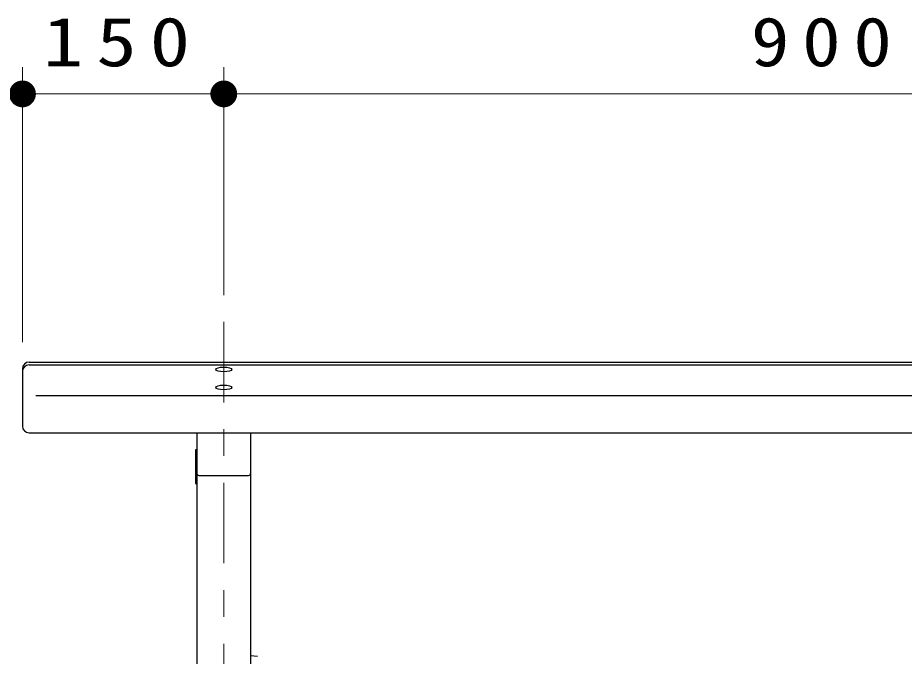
# Model space of a CAD drawing. Units: millimetres on the paper, scale 1:20. Extents: x -365 to 12, y -38 to 257.
# Drawn here: x -288.89 to -255.87, y 125.03 to 148.84 of the extents above; entities that cross this region are included whole.
import ezdxf

# ---------------------------------------------------------------- set-up
doc = ezdxf.new("R2010")
doc.units = ezdxf.units.MM
doc.linetypes.add('USER2', pattern=[6, 3, -1, 1, -1])
doc.layers.add('1_20', color=3, linetype='Continuous', lineweight=25)
doc.styles.add('ＭＳ ゴシック', font='')
doc.styles.get('ＭＳ ゴシック').set_extended_font_data('MS Gothic')

# ---------------------------------------------------------------- blocks, each defined once
blk = doc.blocks.new('filled_dot')
at = {"color": 0, "linetype": 'Continuous', "lineweight": -2, "const_width": 1.25}
blk.add_lwpolyline([(-0.625, 0, 1), (0.625, 0, 1)], format="xyb", close=True, dxfattribs=at)

msp = doc.modelspace()

# ---------------------------------------------------------------- linework, layer by layer
at = {"layer": '1_20', "color": 7, "lineweight": 13}
for p, q in [((-288.717, 136.75), (-288.717, 147)), ((-281.217, 138.5), (-281.217, 147)), ((-288.717, 146), (-281.217, 146)), ((-281.217, 146), (-236.217, 146))]:
    msp.add_line(p, q, dxfattribs=at)
at = {"layer": '1_20', "color": 7, "linetype": 'USER2', "lineweight": 13}
msp.add_line((-281.217, 137.5), (-281.217, 99.85), dxfattribs=at)
at = {"layer": '1_20'}
for p, q in [((-288.717, 135.75), (-288.717, 133.615)), ((-288.467, 136), (-228.967, 136)), ((-288.467, 135.899), (-228.967, 135.899)), ((-288.217, 134.759), (-229.217, 134.759)), ((-288.467, 133.365), (-228.967, 133.365)), ((-282.217, 133.365), (-282.217, 118.287)), ((-280.217, 133.365), (-280.217, 118.287)), ((-282.267, 132.728), (-282.217, 132.753)), ((-282.267, 132.728), (-282.267, 131.478)), ((-282.267, 131.478), (-282.217, 131.453)), ((-282.142, 131.778), (-280.292, 131.778)), ((-280.217, 125.06), (-279.962, 125.033))]:
    msp.add_line(p, q, dxfattribs=at)
for centre, radius, start, end in [((-288.467, 135.75), 0.25, 90, 180), ((-288.467, 135.649), 0.25, 90, 180), ((-288.467, 133.615), 0.25, 180, 270), ((-282.142, 131.853), 0.075, 180, 270), ((-280.292, 131.853), 0.075, 270, 0)]:
    msp.add_arc(centre, radius, start, end, dxfattribs=at)
for centre in [(-281.217, 135.727), (-281.217, 135.057)]:
    msp.add_ellipse(centre, major_axis=(0.3, 0), ratio=0.297812, dxfattribs=at)

# ---------------------------------------------------------------- block references
at = {"layer": '1_20', "color": 7, "lineweight": 13, "xscale": 0.4, "yscale": 0.4}
for p in [(-288.717, 146), (-281.217, 146)]:
    msp.add_blockref('filled_dot', p, dxfattribs=at)
at = {"layer": '1_20', "color": 7, "lineweight": 13, "xscale": 0.4, "yscale": 0.4, "rotation": 180}
msp.add_blockref('filled_dot', (-281.217, 146), dxfattribs=at)

# ---------------------------------------------------------------- texts
at = {"layer": '1_20', "color": 7, "char_height": 1.833, "attachment_point": 8, "style": 'ＭＳ ゴシック'}
for s, insert in [('\\T1.33;\\W1.2;150', (-284.967, 147)), ('\\T1.33;\\W1.15;900', (-258.717, 147))]:
    msp.add_mtext(s, dxfattribs=dict(at, insert=insert))

doc.saveas('drawing.dxf')
